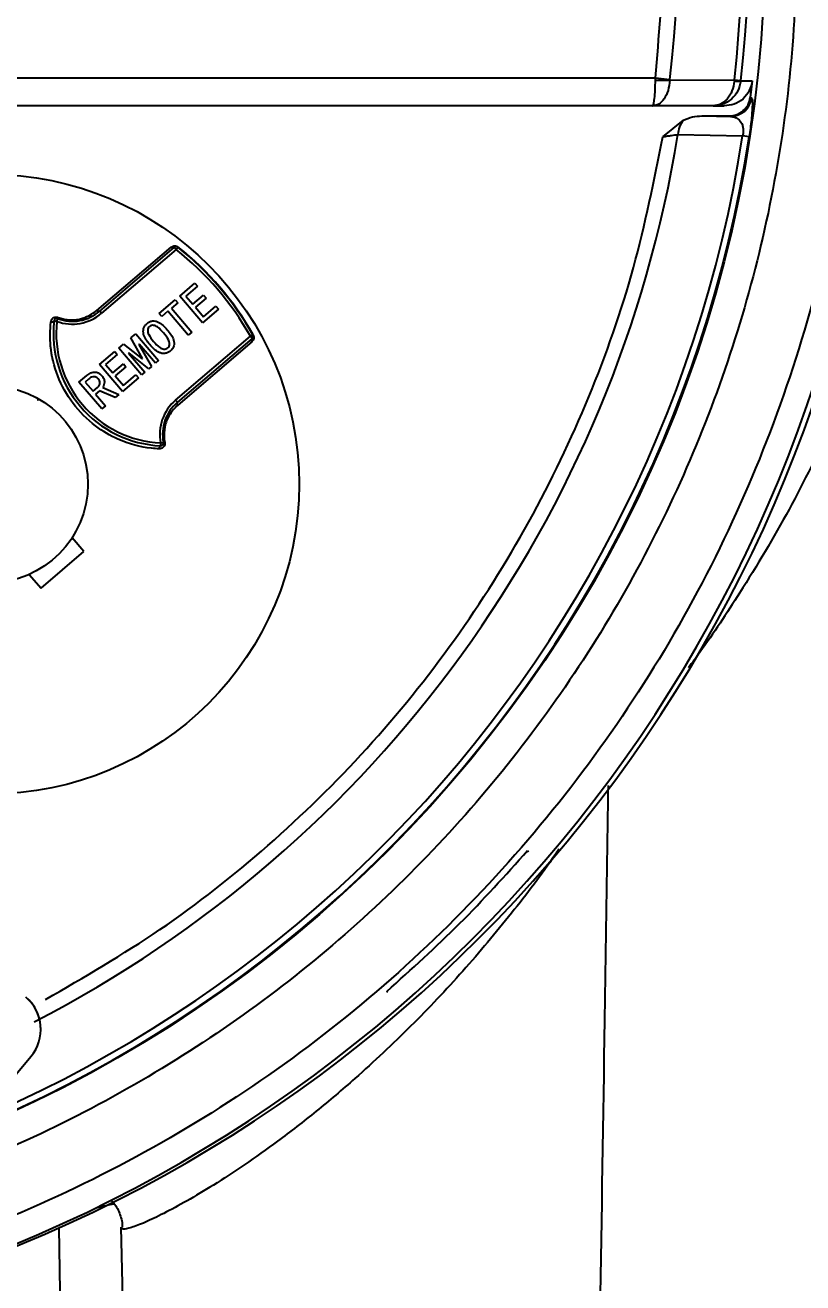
# Model space of a CAD drawing. Header units: millimetres. Extents: x 2055 to 5101, y 917 to 3070.
# Drawn here: x 2960.7 to 3015.9, y 2539.9 to 2629.2 of the extents above; entities that cross this region are included whole.
import ezdxf

# ---------------------------------------------------------------- set-up
doc = ezdxf.new("R2010")
doc.units = ezdxf.units.MM
doc.layers.add('AM_5', color=3, linetype='Continuous', lineweight=25)
doc.styles.add('SLDTEXTSTYLE1', font='txt.shx', dxfattribs={"width": 0.7, "bigfont": 'gbcbig.shx'})
doc.dimstyles.new('SLDDIMSTYLE12$0', dxfattribs={"dimtxt": 12, "dimasz": 10, "dimexe": 0, "dimexo": 0.0625, "dimgap": 0.875, "dimtad": 1, "dimdec": 1, "dimlfac": 1.8, "dimrnd": 1e-09, "dimzin": 12, "dimdsep": 46, "dimtxsty": 'SLDTEXTSTYLE1', "dimcen": 0.09, "dimdle": 8.16, "dimclrd": 3, "dimclre": 3, "dimadec": 0, "dimazin": 3, "dimtfac": 1, "dimtdec": 1, "dimtofl": 0, "dimtmove": 0, "dimatfit": 3, "dimfxl": 0, "dimfrac": 2, "dimtolj": 1, "dimlwd": 5, "dimlwe": 5, "dimarcsym": 0})

# ---------------------------------------------------------------- blocks, each defined once
blk = doc.blocks.new('*D56')
at = {"layer": 'AM_5', "color": 3, "lineweight": 5, "transparency": 16777216}
blk.add_line((3029.97, 2850.879), (2635.57, 2850.879), dxfattribs=at)
at = {"layer": 'AM_5', "color": 3, "linetype": 'Continuous', "lineweight": 5, "transparency": 16777216}
for p, q in [((2635.57, 2840.879), (2635.57, 2527.093)), ((3041.646, 2517.093), (2635.57, 2517.093))]:
    blk.add_line(p, q, dxfattribs=at)
at = {"layer": 'AM_5', "color": 3, "transparency": 16777216}
for points in [[(2633.904, 2840.879), (2637.237, 2840.879), (2635.57, 2850.879)], [(2633.904, 2527.093), (2637.237, 2527.093), (2635.57, 2517.093)]]:
    blk.add_solid(points, dxfattribs=at)
at = {"layer": 'Defpoints', "color": 0, "transparency": 16777216}
for p in [(3030.032, 2850.879), (2635.57, 2517.093), (3041.708, 2517.093)]:
    blk.add_point(p, dxfattribs=at)
at = {"layer": 'AM_5', "color": 0, "transparency": 16777216, "insert": (2620.981, 2683.986), "char_height": 12, "attachment_point": 5, "rotation": 90, "style": 'SLDTEXTSTYLE1'}
blk.add_mtext('\\A1;{\\H2.28571x;335}', dxfattribs=at)

msp = doc.modelspace()

# ---------------------------------------------------------------- linework, layer by layer
at = {"color": 7, "linetype": 'Continuous', "lineweight": 25}
for p, q in [((2954.714, 2625.444), (3005.405, 2625.444)), ((3005.402, 2625.283), (3005.405, 2625.444)), ((3005.405, 2625.444), (3006.431, 2625.324)), ((3006.428, 2625.283), (3006.431, 2625.324)), ((3006.428, 2625.283), (3011.013, 2625.291)), ((3011.013, 2625.291), (3011.008, 2625.222)), ((3011.013, 2625.291), (3011.476, 2625.24)), ((3011.474, 2625.222), (3011.476, 2625.24)), ((3011.474, 2625.222), (3012.278, 2625.224)), ((3012.278, 2625.224), (3012.141, 2624.048)), ((3012.141, 2624.048), (3012.235, 2624.015)), ((3005.204, 2623.444), (2954.714, 2623.444)), ((3009.499, 2623.444), (3005.204, 2623.444)), ((3008.707, 2622.733), (3010.748, 2622.7)), ((3008.707, 2622.733), (3010.651, 2622.733)), ((3009.499, 2623.444), (3010.287, 2623.444)), ((3005.925, 2621.259), (3007.4, 2622.434)), ((3006.996, 2621.41), (3011.596, 2621.327)), ((3012.056, 2621.256), (3011.596, 2621.327)), ((2965.764, 2608.929), (2971.025, 2613.423)), ((2965.956, 2608.878), (2971.26, 2613.408)), ((2971.39, 2613.256), (2966.086, 2608.726)), ((2971.26, 2613.408), (2971.39, 2613.256)), ((2971.515, 2613.412), (2971.39, 2613.256)), ((2971.53, 2613.431), (2971.515, 2613.412)), ((2971.635, 2609.945), (2972.714, 2610.866)), ((2972.894, 2610.655), (2972.071, 2609.952)), ((2972.714, 2610.866), (2972.894, 2610.655)), ((2970.179, 2608.701), (2971.324, 2609.679)), ((2971.504, 2609.468), (2971.06, 2609.088)), ((2971.324, 2609.679), (2971.504, 2609.468)), ((2973.259, 2608.044), (2971.635, 2609.945)), ((2972.071, 2609.952), (2972.574, 2609.363)), ((2972.574, 2609.363), (2973.33, 2610.008)), ((2973.511, 2609.797), (2972.755, 2609.152)), ((2973.33, 2610.008), (2973.511, 2609.797)), ((2966.086, 2608.726), (2965.956, 2608.878)), ((2970.359, 2608.49), (2970.179, 2608.701)), ((2970.804, 2608.87), (2970.359, 2608.49)), ((2972.247, 2607.18), (2970.804, 2608.87)), ((2971.06, 2609.088), (2972.503, 2607.398)), ((2972.755, 2609.152), (2973.334, 2608.473)), ((2974.393, 2609.012), (2973.259, 2608.044)), ((2973.334, 2608.473), (2974.212, 2609.224)), ((2974.212, 2609.224), (2974.393, 2609.012)), ((2962.911, 2608.152), (2962.713, 2608.174)), ((2962.911, 2608.152), (2962.98, 2608.34)), ((2968.167, 2606.982), (2968.511, 2607.277)), ((2968.995, 2605.517), (2968.167, 2606.982)), ((2968.511, 2607.277), (2970.135, 2605.376)), ((2971.346, 2602.566), (2976.651, 2607.097)), ((2976.781, 2606.945), (2971.476, 2602.414)), ((2976.758, 2606.71), (2971.497, 2602.216)), ((2972.503, 2607.398), (2972.247, 2607.18)), ((2976.825, 2607.195), (2976.651, 2607.097)), ((2976.781, 2606.945), (2976.651, 2607.097)), ((2976.846, 2607.207), (2976.825, 2607.195)), ((2965.943, 2605.084), (2967.022, 2606.005)), ((2967.202, 2605.793), (2966.379, 2605.091)), ((2967.022, 2606.005), (2967.202, 2605.793)), ((2967.311, 2606.251), (2967.655, 2606.546)), ((2968.934, 2604.35), (2967.311, 2606.251)), ((2967.655, 2606.546), (2968.973, 2605.498)), ((2968.02, 2605.916), (2967.998, 2605.897)), ((2967.998, 2605.897), (2969.157, 2604.54)), ((2969.446, 2604.787), (2968.02, 2605.916)), ((2968.754, 2606.542), (2968.732, 2606.523)), ((2968.732, 2606.523), (2969.624, 2604.939)), ((2969.913, 2605.186), (2968.754, 2606.542)), ((2967.567, 2603.182), (2965.943, 2605.084)), ((2966.379, 2605.091), (2966.883, 2604.501)), ((2966.883, 2604.501), (2967.639, 2605.147)), ((2967.819, 2604.936), (2967.063, 2604.29)), ((2967.639, 2605.147), (2967.819, 2604.936)), ((2968.973, 2605.498), (2968.995, 2605.517)), ((2969.624, 2604.939), (2969.446, 2604.787)), ((2970.135, 2605.376), (2969.913, 2605.186)), ((2964.487, 2603.84), (2965.043, 2604.314)), ((2965.168, 2604.056), (2964.923, 2603.847)), ((2967.063, 2604.29), (2967.642, 2603.612)), ((2968.701, 2604.151), (2967.567, 2603.182)), ((2967.642, 2603.612), (2968.52, 2604.362)), ((2968.52, 2604.362), (2968.701, 2604.151)), ((2969.157, 2604.54), (2968.934, 2604.35)), ((2966.111, 2601.939), (2964.487, 2603.84)), ((2964.923, 2603.847), (2965.483, 2603.191)), ((2965.483, 2603.191), (2965.794, 2603.457)), ((2965.953, 2603.227), (2965.664, 2602.98)), ((2967.055, 2602.746), (2965.953, 2603.227)), ((2966.169, 2603.469), (2967.322, 2602.974)), ((2961.732, 2602.591), (2961.524, 2602.552)), ((2965.664, 2602.98), (2966.366, 2602.157)), ((2966.366, 2602.157), (2966.111, 2601.939)), ((2967.322, 2602.974), (2967.055, 2602.746)), ((2971.476, 2602.414), (2971.346, 2602.566)), ((2970.284, 2599.521), (2970.274, 2599.321)), ((2970.284, 2599.521), (2970.48, 2599.559)), ((2964.836, 2591.811), (2963.997, 2592.793)), ((2961.794, 2589.213), (2964.836, 2591.811)), ((2960.955, 2590.196), (2961.794, 2589.213)), ((2996.327, 2570.591), (2996.404, 2570.513)), ((2986.413, 2560.515), (2986.332, 2560.596)), ((2961.776, 2557.892), (2961.776, 2557.892)), ((2955.973, 2549.889), (2961.074, 2555.967)), ((2963.052, 2543.808), (2963.455, 2517.058)), ((2967.452, 2543.868), (2968.154, 2517.058)), ((2967.489, 2543.856), (2967.475, 2543.869))]:
    msp.add_line(p, q, dxfattribs=at)
at = {"color": 7, "linetype": 'Continuous', "lineweight": 25, "flags": 128}
for points in [[(3010.651, 2622.733), (3010.706, 2622.715), (3010.748, 2622.7)], [(2965.956, 2608.878), (2965.939, 2608.867), (2965.918, 2608.861), (2965.895, 2608.861), (2965.87, 2608.865), (2965.843, 2608.875), (2965.816, 2608.889), (2965.789, 2608.907), (2965.764, 2608.929)], [(2962.713, 2608.174), (2962.706, 2608.154), (2962.691, 2608.136), (2962.667, 2608.12), (2962.637, 2608.108), (2962.602, 2608.1), (2962.562, 2608.096), (2962.52, 2608.097), (2962.478, 2608.102)], [(2971.497, 2602.216), (2971.479, 2602.245), (2971.465, 2602.274), (2971.456, 2602.303), (2971.45, 2602.331), (2971.45, 2602.357), (2971.454, 2602.38), (2971.463, 2602.399), (2971.476, 2602.414)], [(2970.274, 2599.321), (2970.253, 2599.317), (2970.233, 2599.305), (2970.214, 2599.285), (2970.197, 2599.257), (2970.183, 2599.223), (2970.173, 2599.184), (2970.167, 2599.143), (2970.166, 2599.101)]]:
    msp.add_lwpolyline(points, dxfattribs=at)
at = {"color": 7, "linetype": 'Continuous', "lineweight": 25}
for centre, radius in [((2921.689, 2635.233), 91.48), ((2958.119, 2596.595), 22), ((2958.119, 2596.595), 7)]:
    msp.add_circle(centre, radius, dxfattribs=at)
for centre, radius, start, end in [((2921.689, 2635.233), 90.341, 353.64897, 186.35103), ((2921.689, 2635.233), 89.875, 353.64897, 186.35103), ((2921.689, 2635.233), 85.319, 353.33017, 186.66983), ((3005.915, 2639.607), 14.333, 267.94984, 272.05016), ((3011.241, 2627.048), 1.841, 262.72931, 277.27069), ((3010.746, 2624.2), 1.5, 270.08726, 352.92929), ((3008.757, 2621.307), 1.764, 140.30131, 176.6646), ((2921.689, 2635.233), 90.976, 277.53416, 351.20762), ((2921.689, 2635.233), 91.441, 277.53416, 351.20762), ((2921.689, 2635.233), 86.42, 297.29308, 350.7957), ((2921.727, 2635.055), 99.998, 280.32817, 349.67428), ((2922.144, 2635.055), 99.998, 280.32817, 349.67428), ((2971.151, 2613.553), 0.182, 225.96374, 306.87746), ((2971.39, 2613.256), 0.2, 51.461, 130.5), ((2958.119, 2596.595), 21.3, 29.539, 51.461), ((2958.119, 2596.595), 21.5, 29.539, 51.461), ((2958.119, 2596.595), 21.524, 29.539, 51.461), ((2962.911, 2608.152), 0.2, 69.96903, 173.8094), ((2964.007, 2611.159), 3.2, 249.96903, 310.5), ((2964.007, 2611.159), 3, 249.96903, 310.5), ((2963.65, 2608.181), 0.689, 158.62428, 166.58963), ((2970.666, 2607.311), 8, 173.8094, 267.1906), ((2970.666, 2607.311), 7.8, 173.8094, 267.1906), ((2976.907, 2606.814), 0.182, 134.12254, 215.03626), ((2976.651, 2607.097), 0.2, 310.5, 29.539), ((2973.424, 2600.133), 3.2, 130.5, 191.03097), ((2973.424, 2600.133), 3, 130.5, 191.03097), ((2970.284, 2599.521), 0.2, 267.1906, 11.03097), ((2970.427, 2600.246), 0.689, 274.41037, 282.37572), ((2958.776, 2557.896), 3, 320, 50), ((2958.776, 2557.896), 3, 359.93876, 50)]:
    msp.add_arc(centre, radius, start, end, dxfattribs=at)
for points in [[(2921.689, 2728.974), (2924.757, 2728.887), (2930.892, 2728.713), (2940.006, 2727.31), (2948.944, 2725.084), (2957.62, 2721.977), (2965.949, 2718.038), (2973.852, 2713.301), (2981.253, 2707.812), (2988.08, 2701.624), (2994.268, 2694.797), (2999.757, 2687.397), (3004.494, 2679.493), (3008.433, 2671.164), (3011.537, 2662.489), (3013.776, 2653.551), (3015.128, 2644.436), (3015.58, 2635.233), (3015.128, 2626.03), (3013.776, 2616.916), (3011.537, 2607.978), (3008.433, 2599.303), (3004.494, 2590.973), (2999.757, 2583.07), (2994.268, 2575.669), (2988.08, 2568.842), (2981.253, 2562.655), (2973.852, 2557.166), (2965.949, 2552.429), (2957.62, 2548.49), (2948.944, 2545.382), (2940.006, 2543.157), (2930.892, 2541.754), (2924.757, 2541.58), (2921.689, 2541.493)], [(3019.363, 2624.444), (3018.839, 2620.792), (3017.791, 2613.489), (3014.671, 2602.846), (3010.463, 2592.603), (3005.108, 2582.902), (2998.703, 2573.863), (2991.322, 2565.601), (2983.06, 2558.22), (2974.021, 2551.815), (2964.32, 2546.46), (2954.077, 2542.252), (2943.434, 2539.132), (2936.13, 2538.084), (2932.479, 2537.56)], [(2986.332, 2560.596), (2988.087, 2562.172), (2991.598, 2565.325), (2994.751, 2568.835), (2996.327, 2570.591)]]:
    msp.add_open_spline(points, degree=3, dxfattribs=at)
for points, knots in [([(3005.405, 2625.444), (3005.656, 2628.339), (3006.163, 2634.178), (3005.761, 2643.036), (3004.478, 2651.898), (3002.228, 2660.624), (2999.065, 2669.059), (2995.044, 2677.065), (2990.254, 2684.517), (2984.767, 2691.365), (2978.603, 2697.61), (2971.757, 2703.233), (2964.273, 2708.157), (2956.262, 2712.278), (2947.857, 2715.526), (2939.204, 2717.83), (2930.453, 2719.258), (2924.594, 2719.433), (2921.689, 2719.52)], [0, 0, 0, 0, 0.061282, 0.123596, 0.186618, 0.25, 0.313382, 0.376404, 0.438718, 0.5, 0.561282, 0.623596, 0.686618, 0.75, 0.813382, 0.876404, 0.938718, 1, 1, 1, 1]), ([(3005.204, 2623.444), (3005.219, 2623.454), (3005.248, 2623.473), (3005.294, 2623.64), (3005.345, 2623.973), (3005.388, 2624.553), (3005.398, 2625.045), (3005.402, 2625.283)], [0, 0, 0, 0, 0.155396, 0.29072, 0.500419, 0.757942, 1, 1, 1, 1]), ([(3006.428, 2625.283), (3006.397, 2625.029), (3006.337, 2624.526), (3006.041, 2623.923), (3005.65, 2623.52), (3005.352, 2623.469), (3005.204, 2623.444)], [0, 0, 0, 0, 0.258117, 0.510596, 0.757084, 1, 1, 1, 1]), ([(3011.008, 2625.222), (3010.966, 2624.975), (3010.882, 2624.486), (3010.516, 2623.905), (3010.04, 2623.517), (3009.678, 2623.468), (3009.499, 2623.444)], [0, 0, 0, 0, 0.257719, 0.510264, 0.756882, 1, 1, 1, 1]), ([(3011.474, 2625.222), (3011.419, 2624.975), (3011.31, 2624.486), (3010.83, 2623.905), (3010.206, 2623.517), (3009.734, 2623.468), (3009.499, 2623.444)], [0, 0, 0, 0, 0.257719, 0.510264, 0.756882, 1, 1, 1, 1]), ([(3012.278, 2625.224), (3012.226, 2624.985), (3012.12, 2624.506), (3011.65, 2623.924), (3011.019, 2623.521), (3010.531, 2623.47), (3010.287, 2623.444)], [0, 0, 0, 0, 0.2499161, 0.4998772, 0.7499002, 1, 1, 1, 1]), ([(3010.651, 2622.733), (3010.832, 2622.752), (3011.195, 2622.79), (3011.664, 2623.087), (3012.017, 2623.516), (3012.099, 2623.871), (3012.141, 2624.048)], [0, 0, 0, 0, 0.249919, 0.499876, 0.749973, 1, 1, 1, 1]), ([(3012.235, 2624.015), (3012.255, 2623.981), (3012.293, 2623.916), (3012.293, 2623.489), (3012.264, 2622.984), (3012.217, 2622.48), (3012.151, 2621.898), (3012.087, 2621.466), (3012.056, 2621.256)], [0, 0, 0, 0, 0.25973, 0.49902, 0.62722, 0.751249, 0.879328, 1, 1, 1, 1]), ([(3007.4, 2622.434), (3007.609, 2622.523), (3008.028, 2622.7), (3008.481, 2622.722), (3008.707, 2622.733)], [0, 0, 0, 0, 0.501536, 1, 1, 1, 1]), ([(3010.748, 2622.7), (3010.8, 2622.695), (3010.89, 2622.688), (3010.986, 2622.661), (3011.036, 2622.643), (3011.152, 2622.598), (3011.349, 2622.477), (3011.536, 2622.219), (3011.617, 2621.93), (3011.633, 2621.802), (3011.635, 2621.709), (3011.636, 2621.707), (3011.636, 2621.699), (3011.636, 2621.67), (3011.635, 2621.603), (3011.627, 2621.483), (3011.607, 2621.385), (3011.596, 2621.327)], [0, 0, 0, 0, 0.121727, 0.20994, 0.237801, 0.245856, 0.499726, 0.748792, 0.797604, 0.886644, 0.886708, 0.887233, 0.888706, 0.894283, 0.915732, 0.95058, 1, 1, 1, 1]), ([(2962.117, 2560.023), (2964.865, 2561.617), (2970.414, 2564.835), (2978.045, 2570.854), (2985.074, 2577.731), (2991.29, 2585.441), (2996.58, 2593.814), (3000.818, 2602.687), (3004.051, 2611.853), (3005.304, 2618.144), (3005.925, 2621.259)], [0, 0, 0, 0, 0.122144, 0.246703, 0.372927, 0.5, 0.627073, 0.753297, 0.877856, 1, 1, 1, 1]), ([(3005.925, 2621.259), (3006.038, 2621.277), (3006.253, 2621.309), (3006.631, 2621.363), (3006.855, 2621.392), (3006.996, 2621.41)], [0, 0, 0, 0, 0.290063, 0.553603, 1, 1, 1, 1]), ([(2971.025, 2613.423), (2971.083, 2613.461), (2971.172, 2613.519), (2971.329, 2613.521), (2971.429, 2613.493), (2971.488, 2613.463), (2971.52, 2613.438), (2971.53, 2613.431)], [0, 0, 0, 0, 0.49351, 0.746512, 0.851032, 0.956489, 1, 1, 1, 1]), ([(2962.478, 2608.102), (2962.492, 2608.159), (2962.518, 2608.267), (2962.632, 2608.387), (2962.766, 2608.45), (2962.899, 2608.462), (2962.974, 2608.441), (2963.009, 2608.432)], [0, 0, 0, 0, 0.257956, 0.484914, 0.703585, 0.864278, 1, 1, 1, 1]), ([(2963.009, 2608.432), (2963.073, 2608.41), (2963.429, 2608.289), (2964.112, 2608.223), (2965.03, 2608.412), (2965.502, 2608.745), (2965.764, 2608.929)], [0, 0, 0, 0, 0.064043, 0.354412, 0.643074, 1, 1, 1, 1]), ([(2970.166, 2599.101), (2969.988, 2599.113), (2969.031, 2599.179), (2967.456, 2599.601), (2965.523, 2600.729), (2963.977, 2602.27), (2962.879, 2604.273), (2962.389, 2606.3), (2962.45, 2607.539), (2962.478, 2608.102)], [0, 0, 0, 0, 0.043937, 0.236293, 0.372822, 0.535728, 0.69861, 0.863201, 1, 1, 1, 1]), ([(2969.518, 2606.503), (2969.334, 2606.73), (2969.104, 2607.014), (2969.036, 2607.441), (2969.067, 2607.655), (2969.161, 2607.852), (2969.264, 2607.952), (2969.315, 2608.002)], [0, 0, 0, 0, 0.498982, 0.624271, 0.749515, 0.874666, 1, 1, 1, 1]), ([(2969.315, 2608.002), (2969.372, 2608.044), (2969.486, 2608.13), (2969.694, 2608.191), (2969.91, 2608.184), (2970.316, 2608.044), (2970.559, 2607.773), (2970.752, 2607.557)], [0, 0, 0, 0, 0.125297, 0.250413, 0.375603, 0.500878, 1, 1, 1, 1]), ([(2969.495, 2607.79), (2969.461, 2607.752), (2969.392, 2607.676), (2969.349, 2607.471), (2969.45, 2607.118), (2969.651, 2606.886), (2969.785, 2606.731)], [0, 0, 0, 0, 0.12479, 0.249939, 0.498148, 1, 1, 1, 1]), ([(2970.486, 2607.329), (2970.354, 2607.484), (2970.158, 2607.716), (2969.832, 2607.881), (2969.623, 2607.875), (2969.538, 2607.818), (2969.495, 2607.79)], [0, 0, 0, 0, 0.501886, 0.750204, 0.875265, 1, 1, 1, 1]), ([(2970.752, 2607.557), (2970.937, 2607.33), (2971.167, 2607.046), (2971.245, 2606.621), (2971.223, 2606.405), (2971.131, 2606.206), (2971.028, 2606.106), (2970.977, 2606.056)], [0, 0, 0, 0, 0.499133, 0.624424, 0.749622, 0.874708, 1, 1, 1, 1]), ([(2969.785, 2606.731), (2969.919, 2606.573), (2970.119, 2606.336), (2970.453, 2606.178), (2970.665, 2606.183), (2970.753, 2606.239), (2970.796, 2606.267)], [0, 0, 0, 0, 0.501698, 0.750126, 0.875254, 1, 1, 1, 1]), ([(2970.796, 2606.267), (2970.831, 2606.306), (2970.9, 2606.383), (2970.934, 2606.591), (2970.819, 2606.94), (2970.619, 2607.173), (2970.486, 2607.329)], [0, 0, 0, 0, 0.124691, 0.249737, 0.498265, 1, 1, 1, 1]), ([(2976.846, 2607.207), (2976.856, 2607.186), (2976.879, 2607.14), (2976.899, 2607.054), (2976.898, 2606.935), (2976.853, 2606.809), (2976.791, 2606.744), (2976.758, 2606.71)], [0, 0, 0, 0, 0.08537, 0.190799, 0.356423, 0.666471, 1, 1, 1, 1]), ([(2970.977, 2606.056), (2970.919, 2606.013), (2970.803, 2605.927), (2970.592, 2605.867), (2970.374, 2605.874), (2969.962, 2606.012), (2969.715, 2606.285), (2969.518, 2606.503)], [0, 0, 0, 0, 0.125329, 0.250449, 0.375699, 0.501004, 1, 1, 1, 1]), ([(2965.043, 2604.314), (2965.134, 2604.382), (2965.316, 2604.517), (2965.641, 2604.588), (2965.924, 2604.477), (2966.047, 2604.348), (2966.108, 2604.282)], [0, 0, 0, 0, 0.280748, 0.559845, 0.779251, 1, 1, 1, 1]), ([(2965.853, 2604.064), (2965.8, 2604.116), (2965.694, 2604.219), (2965.413, 2604.246), (2965.261, 2604.128), (2965.168, 2604.056)], [0, 0, 0, 0, 0.280741, 0.559569, 1, 1, 1, 1]), ([(2965.794, 2603.457), (2965.84, 2603.503), (2965.93, 2603.596), (2965.991, 2603.776), (2965.947, 2603.943), (2965.884, 2604.024), (2965.853, 2604.064)], [0, 0, 0, 0, 0.280414, 0.55968, 0.779182, 1, 1, 1, 1]), ([(2966.108, 2604.282), (2966.159, 2604.216), (2966.261, 2604.084), (2966.304, 2603.85), (2966.269, 2603.637), (2966.202, 2603.525), (2966.169, 2603.469)], [0, 0, 0, 0, 0.28037, 0.559216, 0.779715, 1, 1, 1, 1]), ([(2971.497, 2602.216), (2971.274, 2601.987), (2970.871, 2601.572), (2970.541, 2600.696), (2970.5, 2600.01), (2970.563, 2599.64), (2970.575, 2599.573)], [0, 0, 0, 0, 0.3569261, 0.6455881, 0.9359573, 1, 1, 1, 1]), ([(3017.937, 2600.879), (3016.953, 2598.841), (3014.971, 2594.735), (3011.734, 2589.359), (3009.254, 2585.594), (3008.02, 2583.929), (3007.743, 2583.555)], [0, 0, 0, 0, 0.3351097, 0.675181, 0.9269218, 1, 1, 1, 1]), ([(2970.575, 2599.573), (2970.579, 2599.533), (2970.587, 2599.452), (2970.553, 2599.335), (2970.489, 2599.231), (2970.388, 2599.147), (2970.274, 2599.103), (2970.196, 2599.101), (2970.166, 2599.101)], [0, 0, 0, 0, 0.154084, 0.307786, 0.471204, 0.657166, 0.867497, 1, 1, 1, 1]), ([(3001.167, 2517.058), (3001.386, 2530.887), (3001.693, 2550.269), (3001.98, 2569.651), (3002.063, 2575.204)], [0, 0, 0, 0, 0.713495, 1, 1, 1, 1]), ([(2998.546, 2570.69), (2998.451, 2570.547), (2997.455, 2569.056), (2995.222, 2566.132), (2991.818, 2562.049), (2988.075, 2558.098), (2984.542, 2554.777), (2981.339, 2552.073), (2978.7, 2550.026), (2976.233, 2548.274), (2974.059, 2546.853), (2972.12, 2545.697), (2970.477, 2544.808), (2969.141, 2544.176), (2968.158, 2543.804), (2967.57, 2543.68), (2967.514, 2543.802), (2967.489, 2543.856)], [0, 0, 0, 0, 0.0112691, 0.1175597, 0.2238424, 0.3277148, 0.4314747, 0.5006194, 0.5697132, 0.6291805, 0.6886048, 0.7428814, 0.797126, 0.8499404, 0.9027383, 0.9566039, 1, 1, 1, 1]), ([(2966.973, 2545.5), (2966.795, 2545.466), (2966.458, 2545.402), (2965.989, 2545.29), (2965.766, 2545.236)], [0, 0, 0, 0, 0.525268, 1, 1, 1, 1]), ([(2966.765, 2545.751), (2966.806, 2545.717), (2967.073, 2545.491), (2967.376, 2544.877), (2967.574, 2544.229), (2967.552, 2543.906), (2967.548, 2543.856)], [0, 0, 0, 0, 0.076601, 0.503811, 0.923778, 1, 1, 1, 1])]:
    msp.add_open_spline(points, degree=3, knots=knots, dxfattribs=at)

# ---------------------------------------------------------------- dimensions: what is measured, and where the dimension line sits
at = {"layer": 'AM_5'}
dim = msp.add_linear_dim(base=(2635.57, 2517.093), p1=(3030.032, 2850.879), p2=(3041.708, 2517.093), angle=90, text='{\\H2.28571x;335}', dimstyle='SLDDIMSTYLE12$0', override={"dimlfac": 1}, dxfattribs=at)
dim.commit()
dim.dimension.update_dxf_attribs({"geometry": '*D56', "text_midpoint": (2620.981, 2683.986)})

doc.saveas('drawing.dxf')
